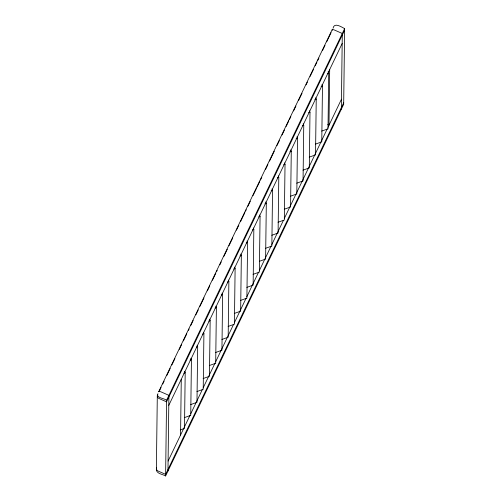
<?xml version="1.0" encoding="UTF-8"?>
<svg xmlns="http://www.w3.org/2000/svg" width="501" height="501" viewBox="0 0 501 501"><rect width="100%" height="100%" fill="white"/><g stroke="black" fill="none" stroke-linecap="round" stroke-linejoin="round"><path stroke-width="0.75" d="M156.381 468.804L157.295 396.26M156.613 468.216C154.834 473.526 162.631 474.121 165.618 475.95L166.57 400.249L344.632 28.607C341.588 27.104 334.255 21.975 333.052 28.213M167.96 471.065L168.912 395.364L161.272 391.989A2.799 0.72 25.6 0 0 158.804 391.895M180.567 435.031L181.268 379.307M184.637 371.235L185.195 372.675L184.493 428.399L180.285 429.889M190.875 358.209L191.432 359.649L190.731 415.373L184.424 417.609M197.118 345.183L197.67 346.629L196.974 402.347L190.668 404.583M203.356 332.163L203.913 333.603L203.212 389.327L196.906 391.563M209.593 319.137L210.151 320.577L209.449 376.301L203.143 378.537M215.837 306.117L216.394 307.558L215.693 363.281L209.387 365.511M222.075 293.091L222.632 294.532L221.93 350.255L215.624 352.491M228.318 280.065L228.869 281.506L228.168 337.229L221.868 339.465M234.556 267.046L235.113 268.486L234.412 324.21L228.105 326.439M240.793 254.02L241.35 255.46L240.649 311.184L234.343 313.419M247.037 240.994L247.594 242.44L246.893 298.158L240.586 300.393M253.274 227.974L253.832 229.414L253.13 285.138L246.824 287.374M259.518 214.948L260.069 216.388L259.368 272.112L253.061 274.348M265.755 201.922L266.313 203.368L265.611 259.086L259.305 261.322M271.993 188.902L272.55 190.342L271.849 246.066L265.543 248.302M278.237 175.876L278.794 177.316L278.093 233.04L271.786 235.276M284.474 162.856L285.031 164.297L284.33 220.02L278.024 222.25M290.718 149.83L291.269 151.271L290.567 206.994L284.261 209.23M296.955 136.804L297.513 138.245L296.811 193.968L290.505 196.204M303.193 123.785L303.75 125.225L303.049 180.949L296.742 183.178M309.436 110.759L309.994 112.199L309.292 167.923L302.986 170.158M315.674 97.733L316.231 99.179L315.53 154.897L309.223 157.132M321.918 84.713L322.469 86.153L321.767 141.877L315.461 144.113M328.155 71.687L328.712 73.127L328.011 128.851L321.705 131.087M329.689 69.526L328.988 125.25L327.629 124.649M341.344 109.187L342.296 33.492L334.655 30.116A2.799 0.72 25.6 0 0 332.439 30.323M344.632 28.607L343.68 104.308L165.618 475.95M158.717 391.657L332.1 29.778M159.387 391.03L161.071 387.505M162.762 383.979L164.115 381.155M166.82 375.512L170.196 368.46M171.887 364.935L174.93 358.584M179.327 349.416L181.688 344.475M183.379 340.949L186.76 333.891M188.451 330.366L189.127 328.957M190.818 325.431L193.179 320.49M195.885 314.847L198.252 309.912M199.943 306.38L203.995 297.92M207.376 290.862L209.744 285.927M212.449 280.284L215.825 273.227M216.501 271.818L217.177 270.408M219.883 264.766L221.235 261.942M223.934 256.299L227.316 249.248M229.007 245.715L232.727 237.956M236.441 230.197L238.808 225.262M240.499 221.736L244.895 212.562M245.565 211.153L246.241 209.744M247.932 206.212L250.3 201.277M253.005 195.634L256.38 188.576M257.057 187.167L259.762 181.525M260.439 180.116L261.791 177.291M265.511 169.532L267.872 164.597M269.563 161.065L274.298 151.189M276.997 145.547L279.364 140.612M282.069 134.969L284.436 130.028M286.127 126.502L288.826 120.86M289.503 119.451L290.856 116.627M293.561 110.984L295.928 106.043M298.627 100.4L302.009 93.349M306.067 84.882L307.42 82.064M310.119 76.421L313.501 69.363M315.192 65.838L316.882 62.312M317.559 60.897L318.912 58.078M322.625 50.319L324.992 45.378M326.683 41.852L331.073 32.684M344.613 30.185L166.551 401.827L158.911 398.452A2.799 2.687 0.7 0 1 157.539 394.888M168.787 405.353L342.17 43.481M168.085 461.077L190.054 415.229M190.731 413.813L202.561 389.127M203.237 387.718L215.061 363.025M215.737 361.616L233.654 324.228M234.33 322.819L246.16 298.126M246.836 296.717L258.66 272.03M259.336 270.615L271.166 245.928M271.843 244.519L283.334 220.534M284.349 218.417L327.272 128.826M327.948 127.417L341.469 99.204M343.699 102.73L165.637 474.372L158.003 470.996A2.799 2.687 0.7 0 1 156.625 467.433M157.934 393.705C155.423 397.969 164.904 398.376 166.57 400.249M327.31 73.628L328.712 73.127M321.072 86.648L322.469 86.153M314.828 99.674L316.231 99.179M308.591 112.694L309.994 112.199M302.347 125.72L303.75 125.225M296.11 138.746L297.513 138.245M289.872 151.765L291.269 151.271M283.629 164.791L285.031 164.297M277.391 177.817L278.794 177.316M271.147 190.837L272.55 190.342M264.91 203.863L266.313 203.368M258.673 216.889L260.069 216.388M252.429 229.909L253.832 229.414M246.191 242.935L247.594 242.44M239.948 255.955L241.35 255.46M233.71 268.981L235.113 268.486M227.473 282.007L228.869 281.506M221.229 295.026L222.632 294.532M214.992 308.052L216.394 307.558M208.754 321.078L210.151 320.577M202.51 334.098L203.913 333.603M196.273 347.124L197.67 346.629M190.029 360.144L191.432 359.649M183.792 373.17L185.195 372.675"/></g></svg>
